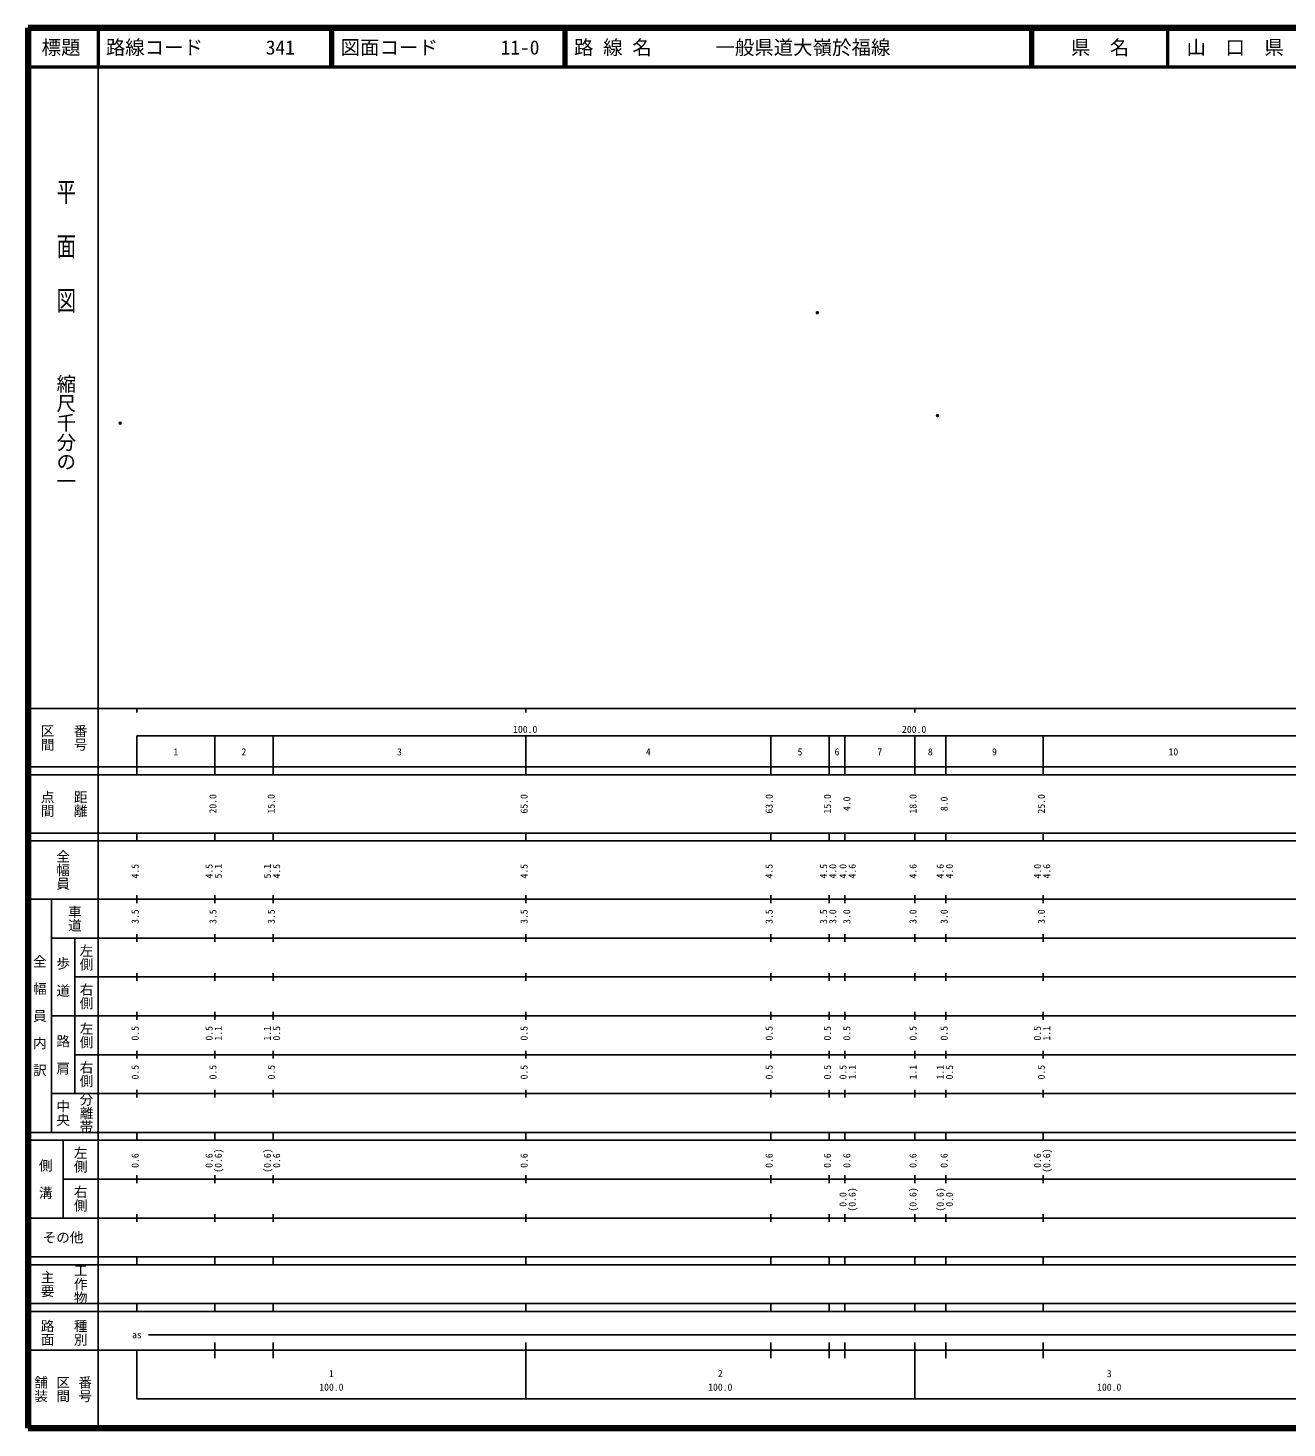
# Model space of a CAD drawing. Units: millimetres on the paper. Extents: x 40 to 680, y 20 to 380.
# Drawn here: x 40 to 363.7, y 20 to 380 of the extents above; entities that cross this region are included whole.
import ezdxf
from ezdxf.enums import TextEntityAlignment as Align

# ---------------------------------------------------------------- set-up
doc = ezdxf.new("R2010")
doc.units = ezdxf.units.MM
doc.header["$PDMODE"] = 32
doc.header["$PDSIZE"] = 0.5
doc.layers.add('M-OTRS', color=6, linetype='Continuous')
doc.layers.add('M-TTL-TXT', color=7, linetype='Continuous')
for name, color, linetype, lineweight in [('M-TTL', 2, 'Continuous', 140), ('M-TTL-BAND', 7, 'Continuous', 25), ('M-TTL-LINE', 7, 'Continuous', 50)]:
    doc.layers.add(name, color=color, linetype=linetype, lineweight=lineweight)
doc.styles.add('@ＭＳ ゴシック', font='')
doc.styles.add('ＭＳ ゴシック', font='')
doc.styles.get('@ＭＳ ゴシック').set_extended_font_data('@MS Gothic')
doc.styles.get('ＭＳ ゴシック').set_extended_font_data('MS Gothic')

msp = doc.modelspace()

# ---------------------------------------------------------------- linework, layer by layer
at = {"layer": 'M-OTRS'}
for p in [(242.957, 306.805), (63.706, 278.395), (273.851, 280.321)]:
    msp.add_point(p, dxfattribs=at)
at = {"layer": 'M-TTL'}
for p, q in [((40, 380), (40, 20)), ((680, 380), (40, 380)), ((40, 20), (680, 20))]:
    msp.add_line(p, q, dxfattribs=at)
at = {"layer": 'M-TTL-BAND'}
for p, q in [((58, 370), (58, 20)), ((40, 205), (579, 205)), ((68, 205), (68, 204)), ((168, 205), (168, 204)), ((268, 205), (268, 204)), ((68, 198), (579, 198)), ((68, 198), (68, 188)), ((88, 188), (88, 198)), ((103, 188), (103, 198)), ((168, 188), (168, 198)), ((231, 188), (231, 198)), ((246, 188), (246, 198)), ((250, 188), (250, 198)), ((268, 188), (268, 198)), ((276, 188), (276, 198)), ((301, 188), (301, 198)), ((40, 190), (579, 190)), ((40, 188), (579, 188)), ((40, 173), (579, 173)), ((68, 171), (68, 173)), ((88, 171), (88, 173)), ((103, 171), (103, 173)), ((168, 171), (168, 173)), ((231, 171), (231, 173)), ((246, 171), (246, 173)), ((250, 171), (250, 173)), ((268, 171), (268, 173)), ((276, 171), (276, 173)), ((301, 171), (301, 173)), ((40, 171), (579, 171)), ((40, 156), (579, 156)), ((46, 96), (46, 156)), ((68, 155), (68, 157)), ((88, 155), (88, 157)), ((103, 155), (103, 157)), ((168, 155), (168, 157)), ((231, 155), (231, 157)), ((246, 155), (246, 157)), ((250, 155), (250, 157)), ((268, 155), (268, 157)), ((276, 155), (276, 157)), ((301, 155), (301, 157)), ((46, 146), (579, 146)), ((52, 146), (52, 106)), ((68, 145), (68, 147)), ((88, 145), (88, 147)), ((103, 145), (103, 147)), ((168, 145), (168, 147)), ((231, 145), (231, 147)), ((246, 145), (246, 147)), ((250, 145), (250, 147)), ((268, 145), (268, 147)), ((276, 145), (276, 147)), ((301, 145), (301, 147)), ((68, 135), (68, 137)), ((88, 135), (88, 137)), ((103, 135), (103, 137)), ((168, 135), (168, 137)), ((231, 135), (231, 137)), ((246, 135), (246, 137)), ((250, 135), (250, 137)), ((268, 135), (268, 137)), ((276, 135), (276, 137)), ((301, 135), (301, 137)), ((52, 136), (579, 136)), ((46, 126), (579, 126)), ((68, 125), (68, 127)), ((88, 125), (88, 127)), ((103, 125), (103, 127)), ((168, 125), (168, 127)), ((231, 125), (231, 127)), ((246, 125), (246, 127)), ((250, 125), (250, 127)), ((268, 125), (268, 127)), ((276, 125), (276, 127)), ((301, 125), (301, 127)), ((52, 116), (579, 116)), ((68, 115), (68, 117)), ((88, 115), (88, 117)), ((103, 115), (103, 117)), ((168, 115), (168, 117)), ((231, 115), (231, 117)), ((246, 115), (246, 117)), ((250, 115), (250, 117)), ((268, 115), (268, 117)), ((276, 115), (276, 117)), ((301, 115), (301, 117)), ((46, 106), (579, 106)), ((68, 105), (68, 107)), ((88, 105), (88, 107)), ((103, 105), (103, 107)), ((168, 105), (168, 107)), ((231, 105), (231, 107)), ((246, 105), (246, 107)), ((250, 105), (250, 107)), ((268, 105), (268, 107)), ((276, 105), (276, 107)), ((301, 105), (301, 107)), ((40, 96), (579, 96)), ((40, 94), (579, 94)), ((49, 94), (49, 74)), ((68, 94), (68, 96)), ((88, 94), (88, 96)), ((103, 94), (103, 96)), ((168, 94), (168, 96)), ((231, 94), (231, 96)), ((246, 94), (246, 96)), ((250, 94), (250, 96)), ((268, 94), (268, 96)), ((276, 94), (276, 96)), ((301, 94), (301, 96)), ((49, 84), (579, 84)), ((68, 83), (68, 85)), ((88, 83), (88, 85)), ((103, 83), (103, 85)), ((168, 83), (168, 85)), ((231, 83), (231, 85)), ((246, 83), (246, 85)), ((250, 83), (250, 85)), ((268, 83), (268, 85)), ((276, 83), (276, 85)), ((301, 83), (301, 85)), ((40, 74), (579, 74)), ((68, 73), (68, 75)), ((88, 73), (88, 75)), ((103, 73), (103, 75)), ((168, 73), (168, 75)), ((231, 73), (231, 75)), ((246, 73), (246, 75)), ((250, 73), (250, 75)), ((268, 73), (268, 75)), ((276, 73), (276, 75)), ((301, 73), (301, 75)), ((40, 64), (579, 64)), ((40, 62), (579, 62)), ((68, 62), (68, 64)), ((88, 62), (88, 64)), ((103, 62), (103, 64)), ((168, 62), (168, 64)), ((231, 62), (231, 64)), ((246, 62), (246, 64)), ((250, 62), (250, 64)), ((268, 62), (268, 64)), ((276, 62), (276, 64)), ((301, 62), (301, 64)), ((40, 52), (579, 52)), ((68, 50), (68, 52)), ((88, 50), (88, 52)), ((103, 50), (103, 52)), ((168, 50), (168, 52)), ((231, 50), (231, 52)), ((246, 50), (246, 52)), ((250, 50), (250, 52)), ((268, 50), (268, 52)), ((276, 50), (276, 52)), ((301, 50), (301, 52)), ((40, 50), (579, 50)), ((71, 44), (565, 44)), ((40, 40), (579, 40)), ((68, 40), (68, 27.5)), ((88, 38), (88, 42)), ((103, 38), (103, 42)), ((168, 27.5), (168, 42)), ((231, 38), (231, 42)), ((246, 38), (246, 42)), ((250, 38), (250, 42)), ((268, 27.5), (268, 42)), ((276, 38), (276, 42)), ((301, 38), (301, 42)), ((68, 27.5), (579, 27.5))]:
    msp.add_line(p, q, dxfattribs=at)
at = {"layer": 'M-TTL-LINE'}
for p, q in [((58, 380), (58, 370)), ((117.75, 380), (117.75, 370)), ((118.25, 380), (118.25, 370)), ((177.75, 380), (177.75, 370)), ((178.25, 380), (178.25, 370)), ((297.75, 380), (297.75, 370)), ((298.25, 380), (298.25, 370)), ((333, 380), (333, 370)), ((40, 370), (680, 370))]:
    msp.add_line(p, q, dxfattribs=at)

# ---------------------------------------------------------------- texts
at = {"layer": 'M-TTL-BAND', "style": '@ＭＳ ゴシック', "width": 1.4}
msp.add_text('平  面  図', height=3.666, rotation=270, dxfattribs=at).set_placement((49.777, 306.475), align=Align.MIDDLE_RIGHT)
at = {"layer": 'M-TTL-BAND', "style": '@ＭＳ ゴシック'}
msp.add_text('縮尺千分の一', height=3.666, rotation=270, dxfattribs=at).set_placement((49.777, 261.03), align=Align.MIDDLE_RIGHT)
for s, p in [('区間', (45, 197.5)), ('番号', (53.5, 197.5)), ('点間', (45, 180.5)), ('距離', (53.5, 180.5)), ('全幅員', (49, 163.5)), ('車道', (52, 151)), ('左側', (55, 141)), ('全\u3000幅\u3000員\u3000内\u3000訳', (43, 126)), ('歩\u3000道', (49, 136)), ('右側', (55, 131)), ('左側', (55, 121)), ('路\u3000肩', (49, 116)), ('右側', (55, 111)), ('分離帯', (55, 101)), ('中央', (49, 101)), ('左側', (53.5, 89)), ('側\u3000溝', (44.5, 84)), ('右側', (53.5, 79)), ('工作物', (53.5, 57)), ('主要', (45, 57)), ('路面', (45, 44.5)), ('種別', (53.5, 44.5)), ('舗装', (43.333, 30)), ('区間', (49, 30)), ('番号', (54.667, 30))]:
    msp.add_text(s, height=2.566, rotation=270, dxfattribs=at).set_placement(p, align=Align.MIDDLE_CENTER)
at = {"layer": 'M-TTL-BAND', "style": 'ＭＳ ゴシック'}
for s, p in [('100.0', (167.844, 198.195)), ('200.0', (267.844, 198.195)), ('1', (78, 192.405)), ('2', (95.5, 192.405)), ('3', (135.5, 192.405)), ('4', (199.5, 192.405)), ('5', (238.5, 192.405)), ('6', (248, 192.405)), ('7', (259, 192.405)), ('8', (272, 192.405)), ('9', (288.5, 192.405)), ('10', (334.5, 192.405)), ('as', (68, 42.5)), ('1', (118, 32.523)), ('2', (218, 32.523)), ('3', (318, 32.523)), ('100.0', (118, 29.033)), ('100.0', (218, 29.033)), ('100.0', (318, 29.033))]:
    msp.add_text(s, height=1.833, dxfattribs=at).set_placement(p, align=Align.BOTTOM_CENTER)
for s, p in [('20.0', (89, 180.5)), ('15.0', (104, 180.5)), ('65.0', (169, 180.5)), ('63.0', (232, 180.5)), ('15.0', (247, 180.5)), ('4.0', (252, 180.5)), ('18.0', (269, 180.5)), ('8.0', (277, 180.5)), ('25.0', (302, 180.5)), ('4.5', (69, 163.174)), ('4.5', (88, 163.174)), ('5.1', (90.37, 163.174)), ('5.1', (103, 163.174)), ('4.5', (105.37, 163.174)), ('4.5', (169, 163.174)), ('4.5', (232, 163.174)), ('4.5', (246, 163.174)), ('4.0', (248.37, 163.174)), ('4.0', (251, 163.174)), ('4.6', (253.37, 163.174)), ('4.6', (269, 163.174)), ('4.6', (276, 163.174)), ('4.0', (278.37, 163.174)), ('4.0', (301, 163.174)), ('4.6', (303.37, 163.174)), ('3.5', (69, 151.5)), ('3.5', (89, 151.5)), ('3.5', (104, 151.5)), ('3.5', (169, 151.5)), ('3.5', (232, 151.5)), ('3.5', (246, 151.5)), ('3.0', (248.37, 151.5)), ('3.0', (252, 151.5)), ('3.0', (269, 151.5)), ('3.0', (277, 151.5)), ('3.0', (302, 151.5)), ('0.5', (69, 121.5)), ('0.5', (88, 121.5)), ('1.1', (90.37, 121.5)), ('1.1', (103, 121.5)), ('0.5', (105.37, 121.5)), ('0.5', (169, 121.5)), ('0.5', (232, 121.5)), ('0.5', (247, 121.5)), ('0.5', (252, 121.5)), ('0.5', (269, 121.5)), ('0.5', (277, 121.5)), ('0.5', (301, 121.5)), ('1.1', (303.37, 121.5)), ('0.5', (69, 111.5)), ('0.5', (89, 111.5)), ('0.5', (104, 111.5)), ('0.5', (169, 111.5)), ('0.5', (232, 111.5)), ('0.5', (247, 111.5)), ('0.5', (251, 111.5)), ('1.1', (253.37, 111.5)), ('1.1', (269, 111.5)), ('1.1', (276, 111.5)), ('0.5', (278.37, 111.5)), ('0.5', (302, 111.5)), ('0.6', (69, 88.764)), ('0.6', (88, 88.764)), ('(0.6)', (90.37, 88.764)), ('(0.6)', (103, 88.764)), ('0.6', (105.37, 88.764)), ('0.6', (169, 88.764)), ('0.6', (232, 88.764)), ('0.6', (247, 88.764)), ('0.6', (252, 88.764)), ('0.6', (269, 88.764)), ('0.6', (277, 88.764)), ('0.6', (301, 88.764)), ('(0.6)', (303.37, 88.764)), ('0.0', (251, 78.764)), ('(0.6)', (253.37, 78.764)), ('(0.6)', (269, 78.764)), ('(0.6)', (276, 78.764)), ('0.0', (278.37, 78.764))]:
    msp.add_text(s, height=1.833, rotation=90, dxfattribs=at).set_placement(p, align=Align.BOTTOM_CENTER)
msp.add_text('その他', height=2.566, dxfattribs=at).set_placement((49, 69), align=Align.MIDDLE_CENTER)
at = {"layer": 'M-TTL-TXT', "style": 'ＭＳ ゴシック'}
for s, p in [('標題', (48.5, 375)), ('県\u3000名', (315.625, 375)), ('山\u3000口\u3000県', (350.375, 375))]:
    msp.add_text(s, height=3.666, dxfattribs=at).set_placement(p, align=Align.MIDDLE_CENTER)
for s, p in [('路線コード', (60, 375)), ('341', (101.142, 375)), ('図面コード', (120.38, 375)), ('11-0', (161.521, 375)), ('路 線 名', (180.38, 375)), ('一般県道大嶺於福線', (216.734, 375))]:
    msp.add_text(s, height=3.666, dxfattribs=at).set_placement(p, align=Align.MIDDLE_LEFT)

doc.saveas('drawing.dxf')
